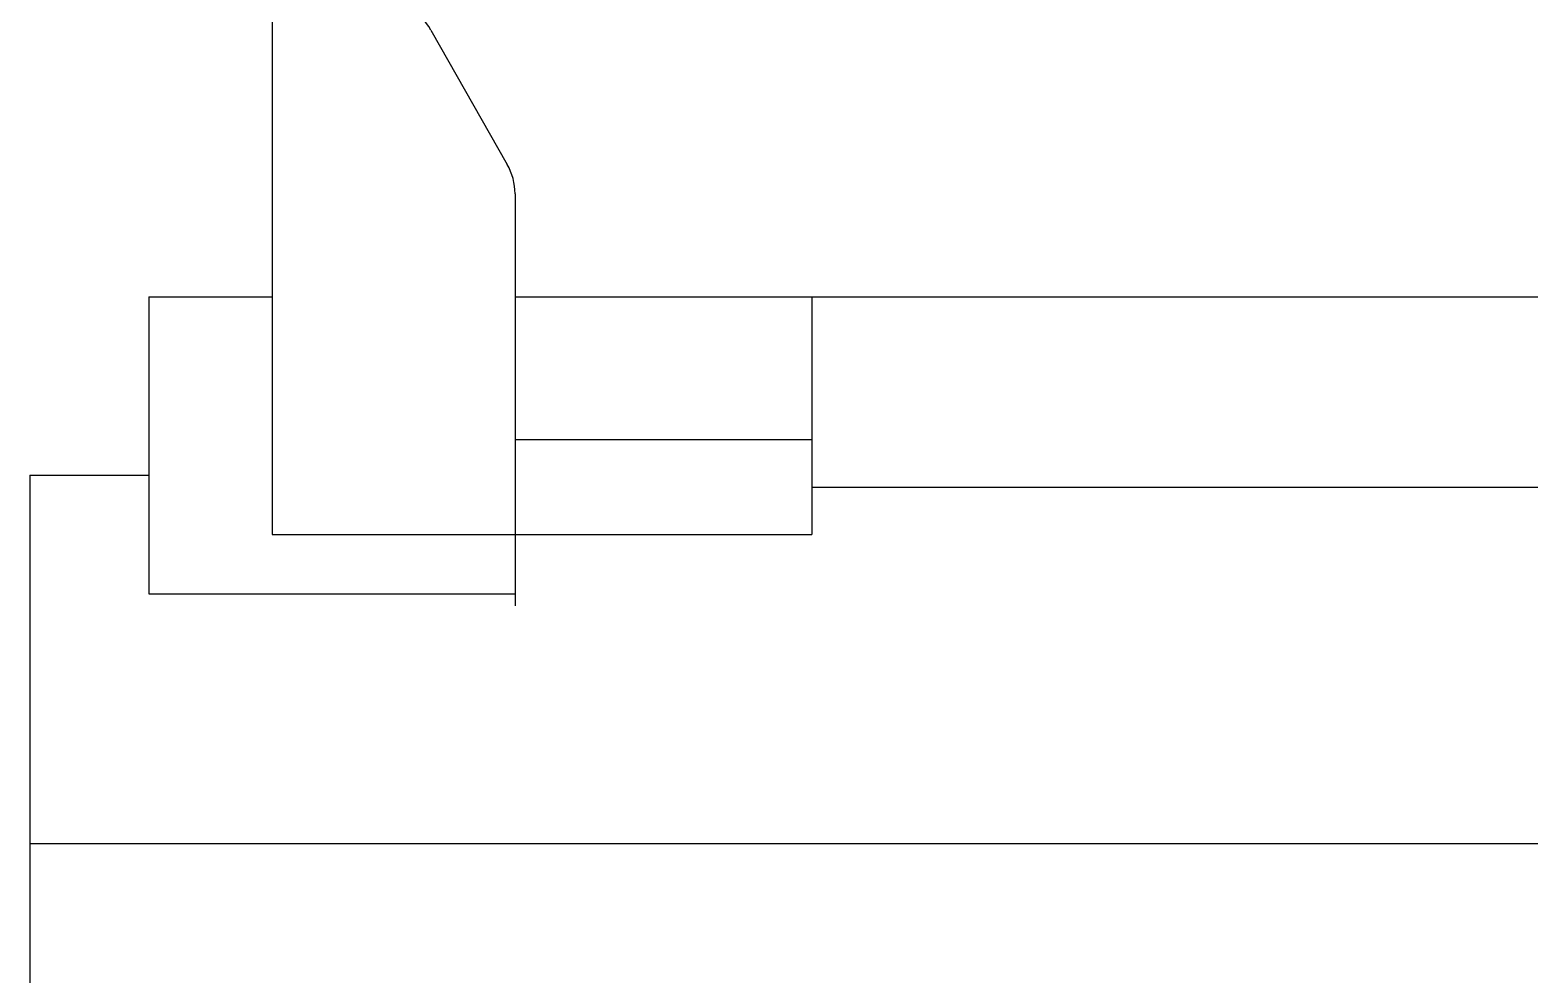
# Model space of a CAD drawing. Extents: x -1568 to -728, y -1287 to -990.
# Drawn here: x -1016.73 to -1010.41, y -1169.48 to -1165.5 of the extents above; entities that cross this region are included whole.
import ezdxf

# ---------------------------------------------------------------- set-up
doc = ezdxf.new("R2010")
doc.units = 0
doc.header["$LTSCALE"] = 5
doc.layers.get('0').update_dxf_attribs({"linetype": 'CONTINUOUS'})

msp = doc.modelspace()

# ---------------------------------------------------------------- linework, layer by layer
for p, q in [((-1015.70689, -1165.37441), (-1015.70689, -1167.62441)), ((-1015.03797, -1165.50101), (-1014.7167, -1166.06701)), ((-1014.68411, -1166.19042), (-1014.68411, -1167.87441)), ((-1016.22592, -1166.62441), (-1015.70689, -1166.62441)), ((-1016.22592, -1166.62441), (-1015.70689, -1166.62441)), ((-1016.22592, -1166.62441), (-1016.22592, -1167.87441)), ((-1014.68411, -1166.62441), (-995.93411, -1166.62441)), ((-1014.68411, -1166.62441), (-1014.68411, -1167.87441)), ((-1014.68411, -1166.62441), (-1014.68411, -1167.92441)), ((-1013.43411, -1166.62441), (-1013.43411, -1167.22441)), ((-1013.43411, -1166.82441), (-1013.43411, -1167.02441)), ((-1013.43411, -1167.02441), (-1013.43411, -1167.62441)), ((-1014.68411, -1167.22441), (-1013.43411, -1167.22441)), ((-1016.72592, -1167.37441), (-1016.72592, -1168.92441)), ((-1016.72592, -1167.37441), (-1016.72592, -1168.92441)), ((-1016.72592, -1167.37441), (-1016.22592, -1167.37441)), ((-1013.43411, -1167.42441), (-994.27334, -1167.42441)), ((-1015.70689, -1167.62441), (-1014.68411, -1167.62441)), ((-1014.68411, -1167.62441), (-1013.43411, -1167.62441)), ((-1014.68022, -1167.65417), (-1014.68022, -1167.65417)), ((-1016.22592, -1167.87441), (-1014.68411, -1167.87441)), ((-1016.72592, -1168.92441), (-994.27334, -1168.92441)), ((-1016.72592, -1168.92441), (-1016.72592, -1170.17441))]:
    msp.add_line(p, q)
at = {"linetype": 'Continuous'}
for p, q in [((-1014.68411, -1167.22441), (-1014.68411, -1167.22441)), ((-1014.68411, -1167.72441), (-1014.68411, -1167.72441))]:
    msp.add_line(p, q, dxfattribs=at)
for centre, start, end in [((-1015.25539, -1165.62441), 29.579962, 90), ((-1014.93411, -1166.19042), 0, 29.579962)]:
    msp.add_arc(centre, 0.25, start, end)

doc.saveas('drawing.dxf')
